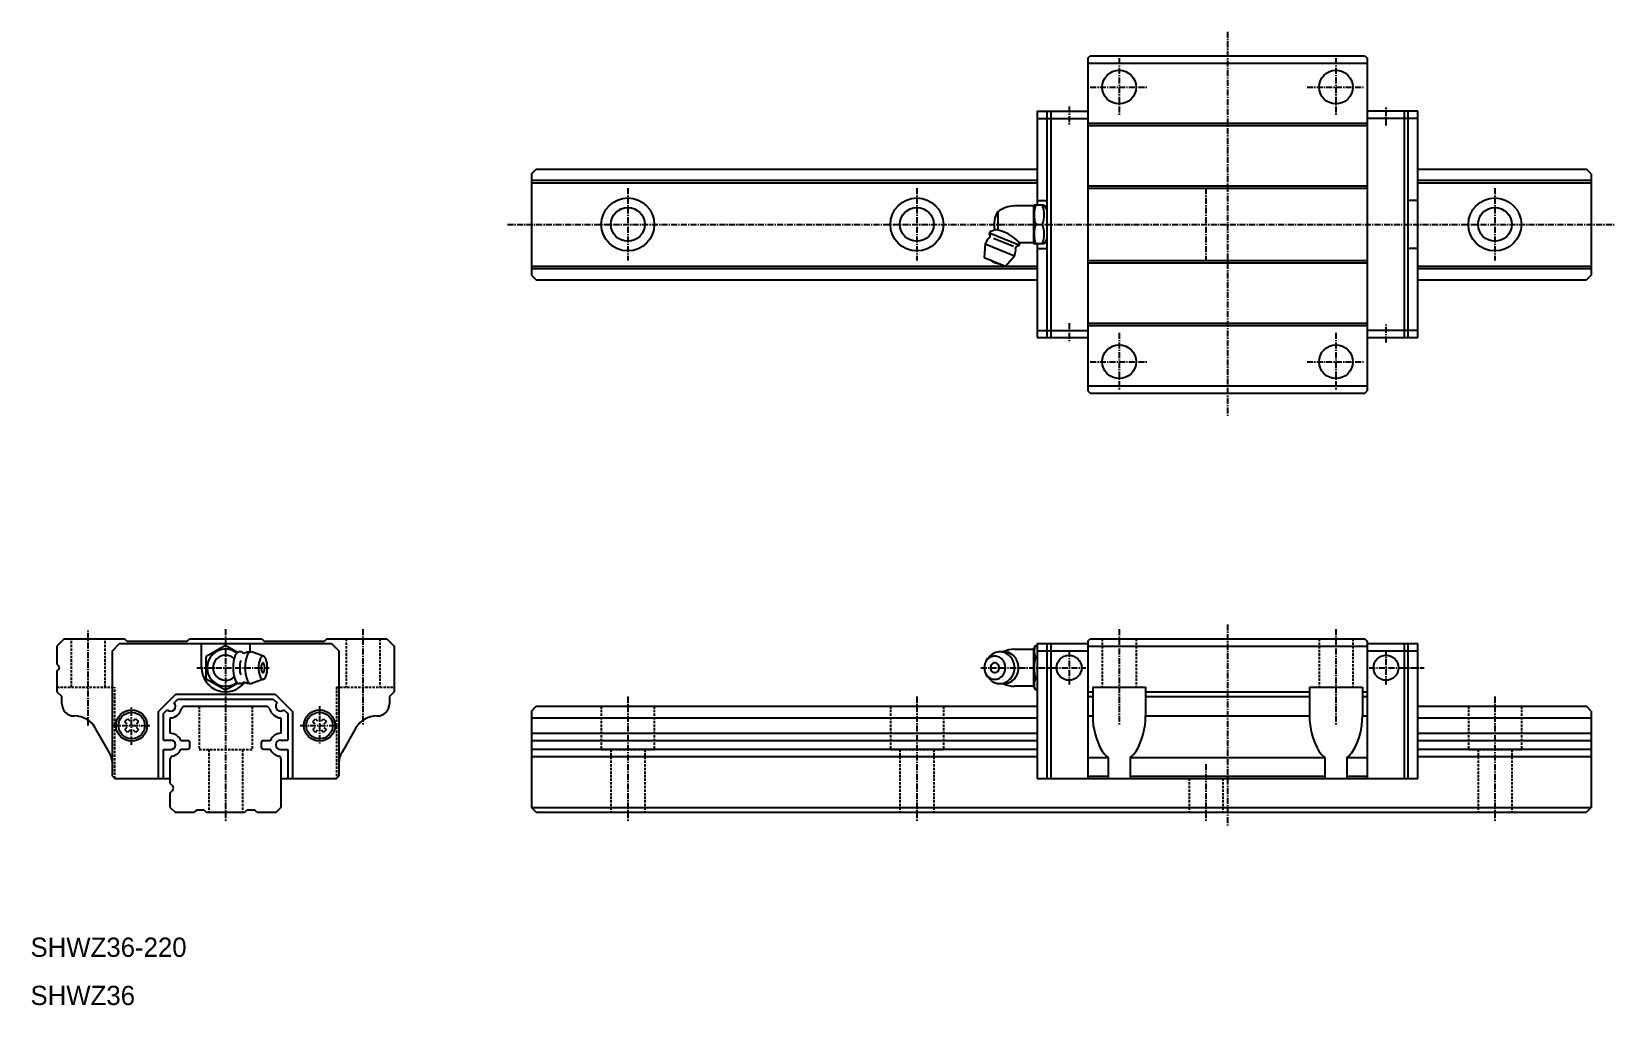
# Model space of a CAD drawing. Extents: x 10 to 339, y 10 to 212.
import ezdxf

# ---------------------------------------------------------------- set-up
doc = ezdxf.new("R2010")
doc.units = 0
doc.linetypes.add('CENTER', pattern=[2, 1.25, -0.25, 0.25, -0.25])
doc.linetypes.add('DASHED', pattern=[0.75, 0.5, -0.25])
doc.layers.get('0').update_dxf_attribs({"linetype": 'CONTINUOUS'})
doc.layers.add('CENTER', color=1, linetype='CENTER')

msp = doc.modelspace()

# ---------------------------------------------------------------- linework, layer by layer
at = {"color": 7, "linetype": 'CONTINUOUS'}
for p, q in [((229.499952, 206.4999), (229.999971, 206.999916)), ((229.499961, 206.499992), (229.499961, 137.499992)), ((229.499961, 205.499992), (287.499961, 205.499992)), ((229.999976, 206.999992), (286.999961, 206.999992)), ((286.9999, 206.999961), (287.499892, 206.499946)), ((287.499961, 206.499961), (287.499961, 137.500023)), ((218.999961, 195.499992), (229.499961, 195.499992)), ((218.999961, 195.499992), (218.999961, 175.999977)), ((218.999961, 193.999992), (229.499961, 193.999992)), ((220.999961, 195.499992), (220.999961, 148.499992)), ((221.799949, 195.499992), (221.799949, 148.499992)), ((297.999915, 195.499977), (287.499915, 195.499977)), ((297.999915, 193.999977), (287.499915, 193.999977)), ((295.199927, 148.499992), (295.199927, 195.499977)), ((295.999915, 148.499992), (295.999915, 195.499977)), ((297.999915, 148.499992), (297.999915, 195.499977)), ((229.499961, 192.999992), (287.499961, 192.999992)), ((229.499961, 192.499992), (287.499961, 192.499992)), ((113.999961, 182.499992), (113.999961, 161.499992)), ((113.999961, 181.159156), (218.999961, 181.159156)), ((114.000014, 182.499969), (115.000014, 183.499969)), ((114.999961, 183.499992), (218.999961, 183.499992)), ((297.999946, 183.499992), (332.999885, 183.499992)), ((297.999946, 181.159156), (333.999961, 181.159156)), ((333.999908, 182.499969), (332.999885, 183.499992)), ((333.999961, 182.499992), (333.999961, 161.499992)), ((113.999961, 180.659156), (218.999961, 180.659156)), ((229.499961, 179.999992), (287.499961, 179.999992)), ((229.499961, 179.499992), (287.499961, 179.499992)), ((297.999946, 180.659156), (333.999961, 180.659156)), ((210.799964, 174.599983), (210.799964, 170.819419)), ((218.243179, 175.849983), (214.243175, 175.849983)), ((218.243179, 175.849983), (218.243179, 168.149986)), ((218.329796, 175.999939), (218.243195, 175.849945)), ((220.422609, 175.999977), (218.329784, 175.999977)), ((218.999961, 176.999992), (220.999961, 176.999992)), ((220.422589, 175.999969), (220.999943, 174.999961)), ((297.999915, 176.999977), (295.999915, 176.999977)), ((218.676203, 171.999992), (220.076188, 171.999992)), ((208.169896, 167.996734), (207.968143, 165.157837)), ((208.1699, 167.996711), (214.267496, 165.471008)), ((209.029538, 170.072128), (209.240746, 169.562233)), ((209.182634, 170.441688), (209.029562, 170.072143)), ((209.106095, 170.256919), (215.203705, 167.731201)), ((210.30459, 170.906448), (209.182616, 170.441711)), ((209.890451, 169.174354), (214.036687, 167.456924)), ((215.096191, 168.36026), (215.280216, 167.915985)), ((215.280229, 167.915985), (215.127158, 167.54644)), ((218.243179, 168.149986), (215.280214, 168.149986)), ((218.243175, 168.149978), (218.329776, 167.999977)), ((220.422609, 167.999992), (218.329784, 167.999992)), ((218.999961, 167.999992), (218.999961, 148.499992)), ((220.999957, 168.999977), (220.42261, 167.999984)), ((207.968141, 165.157829), (212.402764, 163.320945)), ((212.402738, 163.320953), (214.267468, 165.471)), ((215.127135, 167.546432), (214.61725, 167.335235)), ((218.999961, 166.999992), (220.999961, 166.999992)), ((229.499961, 164.499992), (287.499961, 164.499992)), ((297.999915, 166.999992), (295.999915, 166.999992)), ((113.999961, 163.340812), (218.999961, 163.340812)), ((113.999961, 162.840812), (218.999961, 162.840812)), ((114.000014, 161.499984), (115.000014, 160.499984)), ((229.499961, 163.999992), (287.499961, 163.999992)), ((297.999946, 163.340812), (333.999961, 163.340812)), ((297.999946, 162.840812), (333.999961, 162.840812)), ((333.999908, 161.499984), (332.999916, 160.499992)), ((114.999976, 160.499992), (218.999961, 160.499992)), ((297.999946, 160.499992), (332.999916, 160.499992)), ((229.499961, 151.499992), (287.499961, 151.499992)), ((218.999961, 149.999992), (229.499961, 149.999992)), ((218.999961, 148.499992), (229.499961, 148.499992)), ((229.499961, 150.999992), (287.499961, 150.999992)), ((297.999915, 149.999992), (287.499915, 149.999992)), ((287.499961, 148.499992), (297.999915, 148.499992)), ((229.499961, 138.499992), (287.499961, 138.499992)), ((229.499939, 137.5), (229.999959, 137)), ((229.999976, 136.999992), (286.999961, 136.999992)), ((286.999915, 137.000015), (287.499908, 137.500023)), ((16.999946, 85.999992), (15.499946, 84.499977)), ((16.999946, 85.999992), (29.499976, 85.999992)), ((30.000024, 85.5), (29.500024, 86)), ((29.999976, 85.499992), (42.500007, 85.499992)), ((42.500019, 85.499985), (42.999999, 85.999981)), ((43.000007, 85.999992), (57.999976, 85.999992)), ((57.999998, 85.999992), (58.499978, 85.499992)), ((58.499961, 85.499992), (70.999976, 85.499992)), ((71.499986, 86), (70.999986, 85.5)), ((71.499976, 85.999992), (83.999976, 85.999992)), ((83.999976, 85.999992), (85.499976, 84.499977)), ((229.499915, 85.499965), (229.999953, 85.999993)), ((229.499946, 85.500007), (229.499946, 56.999992)), ((229.999952, 85.999992), (286.9999, 85.999992)), ((286.999892, 85.999994), (287.4999, 85.499977)), ((287.499946, 85.499946), (287.499946, 56.999992)), ((15.499946, 84.499977), (15.499946, 80.707206)), ((26.999961, 57.500008), (26.999961, 83.499977)), ((27.000011, 83.499992), (28.500001, 84.999985)), ((28.499992, 84.999992), (72.499946, 84.999992)), ((45.499961, 79.999992), (45.499961, 84.999992)), ((46.499948, 79.999977), (46.499948, 82.309395)), ((50.499966, 84.61882), (46.499951, 82.30941)), ((52.987442, 83.182686), (50.499958, 84.618835)), ((53.690629, 83.29998), (53.321076, 83.29998)), ((55.499961, 84.999992), (55.499961, 83.289238)), ((58.387749, 82.376945), (55.940437, 83.268394)), ((72.499953, 84.999992), (73.999955, 83.499992)), ((73.999961, 83.499977), (73.999961, 57.500008)), ((85.499976, 84.499977), (85.499976, 74.999992)), ((214.243322, 83.849998), (218.243182, 83.849998)), ((218.243182, 83.849997), (218.243182, 76.149987)), ((218.243184, 83.849995), (218.676198, 84.599997)), ((218.67619, 84.599998), (218.999961, 84.599998)), ((218.676201, 82.299995), (218.999961, 82.299995)), ((218.999961, 84.999992), (229.499946, 84.999992)), ((218.999961, 84.999992), (218.999961, 56.999992)), ((218.999961, 83.499992), (229.499946, 83.499992)), ((220.999946, 84.999992), (220.999946, 56.999992)), ((221.799949, 84.999992), (221.799949, 56.999992)), ((229.499946, 84.499977), (287.499946, 84.499977)), ((287.499946, 84.999992), (297.99993, 84.999992)), ((287.499946, 83.499992), (297.99993, 83.499992)), ((295.199943, 56.999992), (295.199943, 84.999992)), ((295.999946, 56.999992), (295.999946, 84.999992)), ((297.99993, 56.999992), (297.99993, 84.999992)), ((15.499946, 79.292839), (15.499946, 74.999992)), ((15.500022, 80.70713), (15.853576, 80.353577)), ((15.500022, 79.292915), (15.853576, 79.646469)), ((46.499948, 77.690575), (46.499948, 79.999977)), ((208.401076, 81.424728), (208.76519, 81.958995)), ((46.499954, 77.690567), (50.499957, 75.381164)), ((50.499959, 75.381164), (52.987443, 76.817306)), ((53.690629, 76.699989), (53.321076, 76.699989)), ((58.387755, 77.623054), (55.93799, 76.73072)), ((208.765193, 78.04102), (208.40108, 78.575287)), ((208.765196, 78.041024), (208.78101, 78.01801)), ((218.243182, 76.149986), (214.243322, 76.149986)), ((218.676195, 75.399989), (218.243181, 76.149991)), ((218.676198, 77.700004), (218.999961, 77.700004)), ((230.499946, 75.999977), (241.499946, 75.999977)), ((230.499946, 75.999977), (230.499946, 69.999977)), ((241.499946, 75.999977), (241.499946, 69.999977)), ((275.499946, 75.999977), (286.499946, 75.999977)), ((275.499946, 75.999977), (275.499946, 69.999977)), ((286.499946, 75.999977), (286.499946, 69.999977)), ((15.499942, 75.000023), (16.499946, 74.000023)), ((16.499976, 72.499992), (16.499976, 73.999966)), ((36.599977, 70.914215), (40.179975, 74.494209)), ((39.807086, 72.707107), (40.594197, 73.494217)), ((40.179969, 74.494209), (60.819968, 74.494209)), ((40.594184, 73.494209), (60.405753, 73.494209)), ((60.405757, 73.494232), (61.192868, 72.707123)), ((60.81998, 74.494224), (64.399978, 70.914223)), ((85.49998, 75.000023), (84.499976, 74.000023)), ((84.499976, 73.999992), (84.499976, 72.499992)), ((218.676181, 75.400001), (218.999961, 75.400001)), ((229.499946, 74.999977), (230.499946, 74.999977)), ((229.499946, 73.999977), (230.499946, 73.999977)), ((241.499946, 74.999977), (275.499946, 74.999977)), ((241.499946, 73.999977), (275.499946, 73.999977)), ((286.499946, 74.999977), (287.499946, 74.999977)), ((286.499946, 73.999977), (287.499946, 73.999977)), ((18.999976, 69.999992), (19.113242, 69.999992)), ((29.578794, 68.837662), (30.162326, 69.421196)), ((30.162326, 69.421204), (30.611066, 68.972465)), ((31.388879, 68.972465), (31.837619, 69.421204)), ((31.83763, 69.421204), (32.421176, 68.837662)), ((36.599967, 56.999992), (36.599967, 70.914207)), ((37.599967, 64.999992), (37.599967, 70.499992)), ((37.599978, 70.5), (38.392872, 71.292892)), ((38.999946, 66.41082), (38.999946, 69.589149)), ((41.840793, 71.999977), (41.340792, 71.499977)), ((41.840781, 71.999977), (59.159125, 71.999977)), ((59.659108, 71.499977), (59.159107, 71.999977)), ((61.999946, 69.589149), (61.999946, 66.41082)), ((62.607082, 71.292908), (63.399977, 70.500008)), ((63.39997, 70.499992), (63.39997, 64.999992)), ((64.39997, 70.914207), (64.39997, 56.999992)), ((68.578769, 68.837662), (69.162313, 69.421204)), ((69.162324, 69.421204), (69.611064, 68.972465)), ((70.388877, 68.972443), (70.837617, 69.421181)), ((70.837617, 69.421196), (71.42114, 68.837669)), ((81.88671, 69.999992), (81.999976, 69.999992)), ((113.999961, 70.999992), (113.999961, 50.999992)), ((113.999961, 69.589149), (218.999961, 69.589149)), ((113.999999, 71.000005), (114.999992, 71.999995)), ((114.999961, 71.999992), (218.999961, 71.999992)), ((229.499946, 69.999977), (230.499946, 69.999977)), ((241.499946, 69.999977), (275.499946, 69.999977)), ((286.499946, 69.999977), (287.499946, 69.999977)), ((297.99993, 71.999992), (332.999933, 71.999992)), ((297.99993, 69.589149), (333.999961, 69.589149)), ((333.999923, 71.000005), (332.999933, 71.999992)), ((333.999961, 70.999992), (333.999961, 50.999992)), ((26.330163, 62.500038), (23.443442, 67.499985)), ((30.027513, 67.611099), (29.578775, 67.162353)), ((29.578794, 68.837669), (30.027532, 68.388931)), ((30.162341, 66.578827), (29.578797, 67.162376)), ((30.611068, 67.027542), (30.16233, 66.578804)), ((31.837648, 66.578819), (31.388898, 67.027565)), ((32.421172, 67.162353), (31.837638, 66.578819)), ((32.421182, 67.162346), (31.972432, 67.611099)), ((31.972434, 68.388908), (32.421174, 68.837646)), ((69.027501, 67.611092), (68.578761, 67.162346)), ((68.578769, 68.837646), (69.027509, 68.388908)), ((69.162295, 66.578827), (68.578773, 67.162353)), ((69.611045, 67.027542), (69.162307, 66.578804)), ((70.837613, 66.578804), (70.388875, 67.027542)), ((71.421146, 67.162376), (70.837602, 66.578827)), ((70.972411, 68.388908), (71.421151, 68.837646)), ((71.421168, 67.162353), (70.97243, 67.611099)), ((77.556584, 67.500008), (74.669847, 62.500046)), ((113.999961, 66.41082), (218.999961, 66.41082)), ((297.99993, 66.41082), (333.999961, 66.41082)), ((37.599967, 64.999992), (39.099967, 64.999992)), ((37.599967, 56.999992), (37.599967, 62.999992)), ((37.599967, 62.999992), (39.099967, 62.999992)), ((41.210471, 64.899986), (42.599952, 64.899986)), ((41.210471, 63.099983), (42.599952, 63.099983)), ((43.099952, 63.599983), (43.099952, 64.399986)), ((57.899955, 64.399986), (57.899955, 63.599983)), ((58.399955, 64.899986), (59.789435, 64.899986)), ((58.399955, 63.099983), (59.789435, 63.099983)), ((61.89997, 64.999992), (63.39997, 64.999992)), ((61.89997, 62.999992), (63.39997, 62.999992)), ((63.39997, 62.999992), (63.39997, 56.999992)), ((113.999961, 64.900001), (218.999961, 64.900001)), ((113.999961, 63.099998), (218.999961, 63.099998)), ((297.99993, 64.900001), (333.999961, 64.900001)), ((297.99993, 63.099998), (333.999961, 63.099998)), ((38.999946, 55.989937), (38.999946, 61.102379)), ((61.999946, 61.102379), (61.999946, 50.999992)), ((113.999961, 61.589164), (218.999961, 61.589164)), ((229.499946, 61.339988), (233.708335, 61.339988)), ((233.708335, 61.339988), (233.708335, 57.000007)), ((238.291541, 61.339988), (278.708335, 61.339988)), ((238.291541, 61.339988), (238.291541, 57.000007)), ((278.708335, 61.339988), (278.708335, 57.000007)), ((283.291541, 61.339988), (287.499946, 61.339988)), ((283.291541, 61.339988), (283.291541, 57.000007)), ((297.99993, 61.589164), (333.999961, 61.589164)), ((27.000003, 57.500053), (27.500007, 57.00003)), ((27.499992, 56.999992), (38.999946, 56.999992)), ((38.99996, 55.989952), (39.494932, 55.49498)), ((61.999946, 56.999992), (73.49993, 56.999992)), ((73.499936, 57.00003), (73.999929, 57.500038)), ((218.999961, 56.999992), (297.99993, 56.999992)), ((229.499946, 57.500007), (233.708335, 57.500007)), ((238.291541, 57.500007), (278.708335, 57.500007)), ((283.291541, 57.500007), (287.499946, 57.500007)), ((38.999946, 50.999992), (38.999946, 54.010017)), ((38.99996, 54.01004), (39.494943, 54.50502)), ((38.99998, 51.000023), (40, 50)), ((39.999995, 49.999992), (43.999951, 49.999992)), ((44.499964, 50.500015), (43.999952, 50.000008)), ((44.499946, 50.499977), (45.999961, 50.499977)), ((45.999971, 50.5), (46.499982, 49.999992)), ((46.499977, 49.999992), (54.499923, 49.999992)), ((54.499919, 49.999992), (54.99994, 50.500015)), ((54.999946, 50.499977), (56.499946, 50.499977)), ((56.99997, 50.000008), (56.499958, 50.500015)), ((56.999971, 49.999992), (60.999927, 49.999992)), ((60.999922, 50), (61.999942, 51.000023)), ((113.999961, 51.000023), (333.999961, 51.000023)), ((113.999999, 51), (114.999999, 50)), ((114.999961, 49.999992), (332.999915, 49.999992)), ((333.999923, 51), (332.999915, 49.999992))]:
    msp.add_line(p, q, dxfattribs=at)
at = {"color": 3, "linetype": 'DASHED'}
for p, q in [((18.499946, 75.999992), (18.499946, 85.999992)), ((25.499946, 75.999992), (25.499946, 85.999992)), ((75.499946, 85.999992), (75.499946, 75.999992)), ((82.499946, 85.999992), (82.499946, 75.999992)), ((232.499946, 85.999992), (232.499946, 75.999977)), ((239.499946, 85.999992), (239.499946, 75.999977)), ((277.499946, 85.999992), (277.499946, 75.999977)), ((284.499946, 85.999992), (284.499946, 75.999977)), ((15.499946, 75.999992), (27.499946, 75.999992)), ((27.499946, 56.999992), (27.499946, 75.999992)), ((73.499946, 75.999992), (73.499946, 56.999992)), ((73.499946, 75.999992), (85.499946, 75.999992)), ((44.999946, 71.999977), (44.999946, 62.999977)), ((55.999946, 71.999977), (55.999946, 62.999977)), ((128.499961, 71.999992), (128.499961, 62.999992)), ((139.499961, 71.999992), (139.499961, 62.999992)), ((188.499961, 71.999992), (188.499961, 62.999992)), ((199.499961, 71.999992), (199.499961, 62.999992)), ((308.499961, 71.999992), (308.499961, 62.999992)), ((319.499961, 71.999992), (319.499961, 62.999992)), ((44.999946, 62.999977), (55.999946, 62.999977)), ((46.999946, 62.999977), (46.999946, 49.999992)), ((53.999946, 62.999977), (53.999946, 49.999992)), ((128.499961, 62.999992), (139.499961, 62.999992)), ((130.499961, 62.999992), (130.499961, 49.999992)), ((137.499961, 62.999992), (137.499961, 49.999992)), ((188.499961, 62.999992), (199.499961, 62.999992)), ((190.499961, 62.999992), (190.499961, 49.999992)), ((197.499961, 62.999992), (197.499961, 49.999992)), ((308.499961, 62.999992), (319.499961, 62.999992)), ((310.499961, 62.999992), (310.499961, 49.999992)), ((317.499961, 62.999992), (317.499961, 49.999992)), ((250.499961, 56.999992), (250.499961, 49.999992)), ((257.499961, 56.999992), (257.499961, 49.999992))]:
    msp.add_line(p, q, dxfattribs=at)
at = {"color": 7, "linetype": 'CONTINUOUS'}
for centre, radius in [((235.999961, 200.499992), 3.5), ((280.999961, 200.499992), 3.5), ((133.999961, 171.999992), 5.5), ((133.999961, 171.999992), 3.5), ((193.999961, 171.999992), 5.5), ((193.999961, 171.999992), 3.5), ((313.999961, 171.999992), 5.5), ((313.999961, 171.999992), 3.5), ((235.999961, 143.499992), 3.5), ((280.999961, 143.499992), 3.5), ((225.599937, 79.999992), 2.599999), ((291.399955, 79.999992), 2.599999), ((30.999961, 67.999992), 3.25), ((30.999961, 67.999992), 2.75), ((69.999961, 67.999992), 3.25), ((69.999961, 67.999992), 2.75)]:
    msp.add_circle(centre, radius, dxfattribs=at)
for centre, radius, start, end in [((214.715317, 171.999977), 4.699998, 146.413773, 193.178802), ((214.471296, 169.854332), 5.999997, 92.178871, 127.726135), ((224.276293, 173.999977), 5.946512, 160.346466, 199.653458), ((214.476083, 173.999992), 5.946529, 340.346527, 19.653477), ((224.276293, 169.999992), 5.946512, 160.346466, 199.653458), ((214.476083, 169.999992), 5.946529, 340.346527, 19.653477), ((211.218668, 166.733879), 3.300001, 128.16394, 157.499847), ((209.055965, 169.485725), 0.200001, 308.164124, 22.500431), ((209.168872, 162.98748), 7.999998, 40.189182, 83.034012), ((211.348684, 167.047752), 3.2, 229.290024, 265.709991), ((211.218668, 166.733879), 3.299999, 337.5, 6.835998), ((214.693787, 167.150474), 0.2, 112.499573, 186.835464), ((50.499945, 79.999992), 3.849999, 52.507736, 307.492126), ((50.499945, 79.999992), 2.599998, 46.621258, 313.378754), ((59.365907, 79.999969), 7.307828, 159.761902, 200.237976), ((53.823583, 82.053261), 1.397422, 121.100197, 160.14386), ((53.321081, 82.795174), 0.504785, 90.903221, 115.752029), ((53.690631, 82.795174), 0.504785, 64.247993, 90.902924), ((53.188128, 82.053261), 1.397422, 39.427902, 58.89978), ((55.766057, 79.999977), 3.300003, 89.999985, 117.054504), ((61.810884, 79.999969), 7.307827, 159.761902, 200.237976), ((56.268561, 82.053261), 1.397422, 121.100197, 160.14386), ((55.766059, 82.795174), 0.504787, 68.688385, 115.751984), ((58.625215, 81.492462), 1.016732, 121.051331, 160.103989), ((58.260534, 82.031746), 0.368218, 64.286964, 115.712906), ((57.895853, 81.492462), 1.016732, 19.896015, 58.948624), ((210.211392, 80.256211), 2.147025, 101.036331, 132.526306), ((211.648326, 79.999992), 3.478466, 133.386063, 145.806763), ((211.254377, 80.352298), 2.952154, 101.036324, 132.526321), ((210.185414, 80.348792), 2.051199, 79.18074, 100.819183), ((210.159438, 80.256211), 2.147025, 47.47366, 78.963623), ((211.21866, 80.479597), 2.820394, 89.999977, 100.819191), ((211.21866, 80.479597), 2.820394, 79.180748, 89.999977), ((212.078328, 80.479597), 2.820394, 89.999977, 98.765785), ((211.182942, 80.352298), 2.952155, 47.473614, 78.963623), ((214.47132, 77.854333), 6, 92.177719, 114.893784), ((212.078328, 80.479597), 2.820394, 79.180748, 89.999977), ((212.042611, 80.352298), 2.952155, 47.473614, 78.963623), ((210.788993, 79.999992), 3.478466, 313.386078, 46.613884), ((211.648661, 79.999992), 3.478466, 313.386078, 46.61388), ((220.411787, 83.450004), 2.082014, 146.471832, 213.52861), ((226.138146, 80.000006), 7.808372, 162.869141, 197.130844), ((15.499976, 79.999992), 0.5, 0, 45), ((15.499976, 79.999992), 0.500001, 315, 0), ((50.499961, 79.999992), 5, 180, 322.61264), ((58.73685, 79.999977), 5.306903, 163.626266, 196.372803), ((62.647434, 79.999977), 5.306899, 159.730606, 200.269379), ((60.09375, 79.999977), 2.215717, 159.773712, 200.226273), ((58.412928, 80.622307), 0.423398, 121.11824, 160.158691), ((58.412926, 79.377647), 0.423395, 199.841309, 238.881699), ((58.260532, 79.152779), 0.152796, 244.233658, 295.766327), ((58.260533, 80.847175), 0.152796, 64.233658, 115.766342), ((58.108139, 80.622307), 0.423395, 19.841335, 58.881702), ((58.108137, 79.377647), 0.423398, 301.118256, 340.158691), ((56.427315, 79.999977), 2.215717, 339.773712, 20.22628), ((53.873631, 79.999977), 5.306899, 339.730621, 20.269382), ((210.497895, 79.999992), 2.529791, 133.386032, 226.613922), ((210.315614, 79.999992), 1.054075, 133.385971, 226.613907), ((210.196238, 79.893234), 0.89459, 227.473618, 258.963562), ((210.196238, 80.106749), 0.89459, 101.03624, 132.526215), ((210.185414, 79.85466), 0.854663, 259.180695, 280.819122), ((210.185414, 80.145324), 0.854663, 79.180687, 100.819122), ((210.174591, 79.893234), 0.89459, 281.036255, 312.526245), ((210.174591, 80.106749), 0.89459, 47.473614, 78.963577), ((210.055215, 79.999992), 1.054075, 313.385956, 46.613888), ((209.872933, 79.999992), 2.529791, 313.386017, 46.613922), ((53.82358, 77.946693), 1.397422, 199.856125, 238.89975), ((53.321077, 77.20478), 0.504785, 244.24794, 270.393188), ((53.690633, 77.20478), 0.504788, 270.392853, 295.752045), ((53.18813, 77.946693), 1.397423, 301.10025, 320.569702), ((55.766057, 79.999977), 3.300001, 242.945496, 269.999969), ((56.268558, 77.946693), 1.397422, 199.856125, 238.89975), ((55.766055, 77.20478), 0.504785, 244.247925, 289.935089), ((58.625212, 78.507492), 1.016732, 199.896011, 238.948624), ((58.260531, 77.968208), 0.368218, 244.286957, 295.712891), ((57.895851, 78.507492), 1.016732, 301.0513, 340.103973), ((210.211391, 79.743773), 2.147025, 227.473648, 258.963623), ((211.648326, 79.999992), 3.478466, 214.652939, 226.613892), ((211.254377, 79.647686), 2.952155, 227.473618, 258.963623), ((210.185414, 79.651192), 2.051198, 259.180725, 280.819183), ((210.159437, 79.743773), 2.147025, 281.036316, 312.526306), ((211.21866, 79.520387), 2.820393, 259.180756, 280.819183), ((212.078328, 79.520387), 2.820393, 261.237854, 280.819183), ((211.182942, 79.647686), 2.952154, 281.036316, 312.526337), ((214.471321, 82.145652), 6, 245.106216, 267.822266), ((212.042611, 79.647686), 2.952154, 281.036316, 312.526337), ((220.411787, 76.549981), 2.082014, 146.471329, 213.527618), ((18.999976, 72.499992), 2.5, 180, 270), ((39.099967, 71.999992), 1, 225.000076, 45.000038), ((61.89997, 71.999992), 1, 134.999954, 314.999969), ((81.999976, 72.499992), 2.5, 270, 0), ((19.113242, 64.999992), 4.999999, 30.000008, 89.99987), ((38.929908, 72.064155), 2.475997, 271.620972, 346.828949), ((62.069999, 72.064155), 2.475999, 193.171051, 268.378754), ((81.88671, 64.999992), 5, 90.000084, 150), ((245.035274, 69.99997), 14.535325, 179.999939, 210.136093), ((226.964621, 69.999984), 14.535326, 329.863831, 359.999969), ((290.035293, 69.999981), 14.535339, 179.999985, 210.136124), ((271.964599, 69.999973), 14.535341, 329.863922, 0.000003), ((38.929908, 63.935799), 2.475999, 22.91782, 88.379028), ((62.069999, 63.935799), 2.475997, 91.621254, 157.082184), ((21.999976, 60.000023), 5, 0, 30.000093), ((39.099967, 63.999992), 1, 270.000061, 90), ((38.929908, 64.064171), 2.475998, 281.823914, 337.082184), ((42.599952, 64.399986), 0.5, 0, 90), ((42.599952, 63.599983), 0.5, 270, 0), ((58.399955, 64.399986), 0.5, 90, 180), ((58.399955, 63.599983), 0.5, 180, 270), ((62.069999, 64.064171), 2.475999, 202.917816, 258.176117), ((61.89997, 63.999992), 1, 90, 269.999939), ((78.999976, 60.000023), 5.000001, 149.999908, 180), ((236.751046, 65.37024), 5.048836, 211.897507, 232.948471), ((235.248841, 65.370241), 5.048837, 307.052094, 328.102417), ((281.751052, 65.370237), 5.048832, 211.897537, 232.94838), ((280.248843, 65.370236), 5.048831, 307.052063, 328.102509), ((39.549949, 61.102379), 0.55, 101.823822, 180), ((61.449958, 61.102379), 0.55, 0, 78.176079), ((38.999946, 54.999977), 0.699998, 315.000153, 0), ((38.999946, 54.999977), 0.7, 0, 44.999836)]:
    msp.add_arc(centre, radius, start, end, dxfattribs=at)
for p in [(218.999961, 171.999992), (297.999946, 171.999992), (50.499961, 85.999992), (218.999961, 71.999992), (297.99993, 71.999992)]:
    msp.add_point(p, dxfattribs=at)
at = {"layer": 'CENTER', "color": 1, "linetype": 'CENTER'}
for p, q in [((258.499961, 211.999992), (258.499961, 131.999992)), ((235.999961, 206.499992), (235.999961, 194.499992)), ((280.999961, 206.499992), (280.999961, 194.499992)), ((229.999961, 200.499992), (241.999961, 200.499992)), ((274.999961, 200.499992), (286.999961, 200.499992)), ((225.599952, 196.499992), (225.599952, 192.499992)), ((291.399924, 192.499977), (291.399924, 196.499977)), ((133.999961, 179.499992), (133.999961, 164.499992)), ((193.999961, 179.499992), (193.999961, 164.499992)), ((253.999961, 179.499992), (253.999961, 164.499992)), ((313.999961, 179.499992), (313.999961, 164.499992)), ((108.999961, 171.999992), (338.999961, 171.999992)), ((225.599952, 151.499992), (225.599952, 147.499992)), ((291.399924, 147.499992), (291.399924, 151.499992)), ((235.999961, 149.499992), (235.999961, 137.499992)), ((280.999961, 149.499992), (280.999961, 137.499992)), ((229.999961, 143.499992), (241.999961, 143.499992)), ((274.999961, 143.499992), (286.999961, 143.499992)), ((258.499961, 88.999992), (258.499961, 46.999992)), ((21.999946, 67.999992), (21.999946, 87.999992)), ((50.499961, 87.999992), (50.499961, 47.999977)), ((78.999946, 87.999992), (78.999946, 67.999992)), ((235.999946, 87.999977), (235.999946, 67.999977)), ((280.999946, 87.999977), (280.999946, 67.999977)), ((225.599937, 83.499992), (225.599937, 76.499992)), ((291.399955, 76.499992), (291.399955, 83.499992)), ((44.499961, 79.999992), (59.555886, 79.999992)), ((207.290211, 79.999992), (222.499946, 79.999992)), ((222.099937, 79.999992), (229.099937, 79.999992)), ((287.899955, 79.999992), (294.899955, 79.999992)), ((294.499946, 79.999992), (299.321189, 79.999992)), ((133.999961, 73.999992), (133.999961, 47.999992)), ((193.999961, 73.999992), (193.999961, 47.999992)), ((313.999961, 73.999992), (313.999961, 47.999992)), ((30.999961, 63.999992), (30.999961, 71.999992)), ((69.999961, 71.999992), (69.999961, 63.999992)), ((26.999961, 67.999992), (34.999961, 67.999992)), ((65.999961, 67.999992), (73.999961, 67.999992)), ((253.999961, 59.999992), (253.999961, 47.999992))]:
    msp.add_line(p, q, dxfattribs=at)

# ---------------------------------------------------------------- texts
at = {"color": 7, "linetype": 'CONTINUOUS'}
for s, p in [('SHWZ36-220', (10, 20)), ('SHWZ36', (10, 10))]:
    msp.add_text(s, height=4, dxfattribs=at).set_placement(p)

doc.saveas('drawing.dxf')
